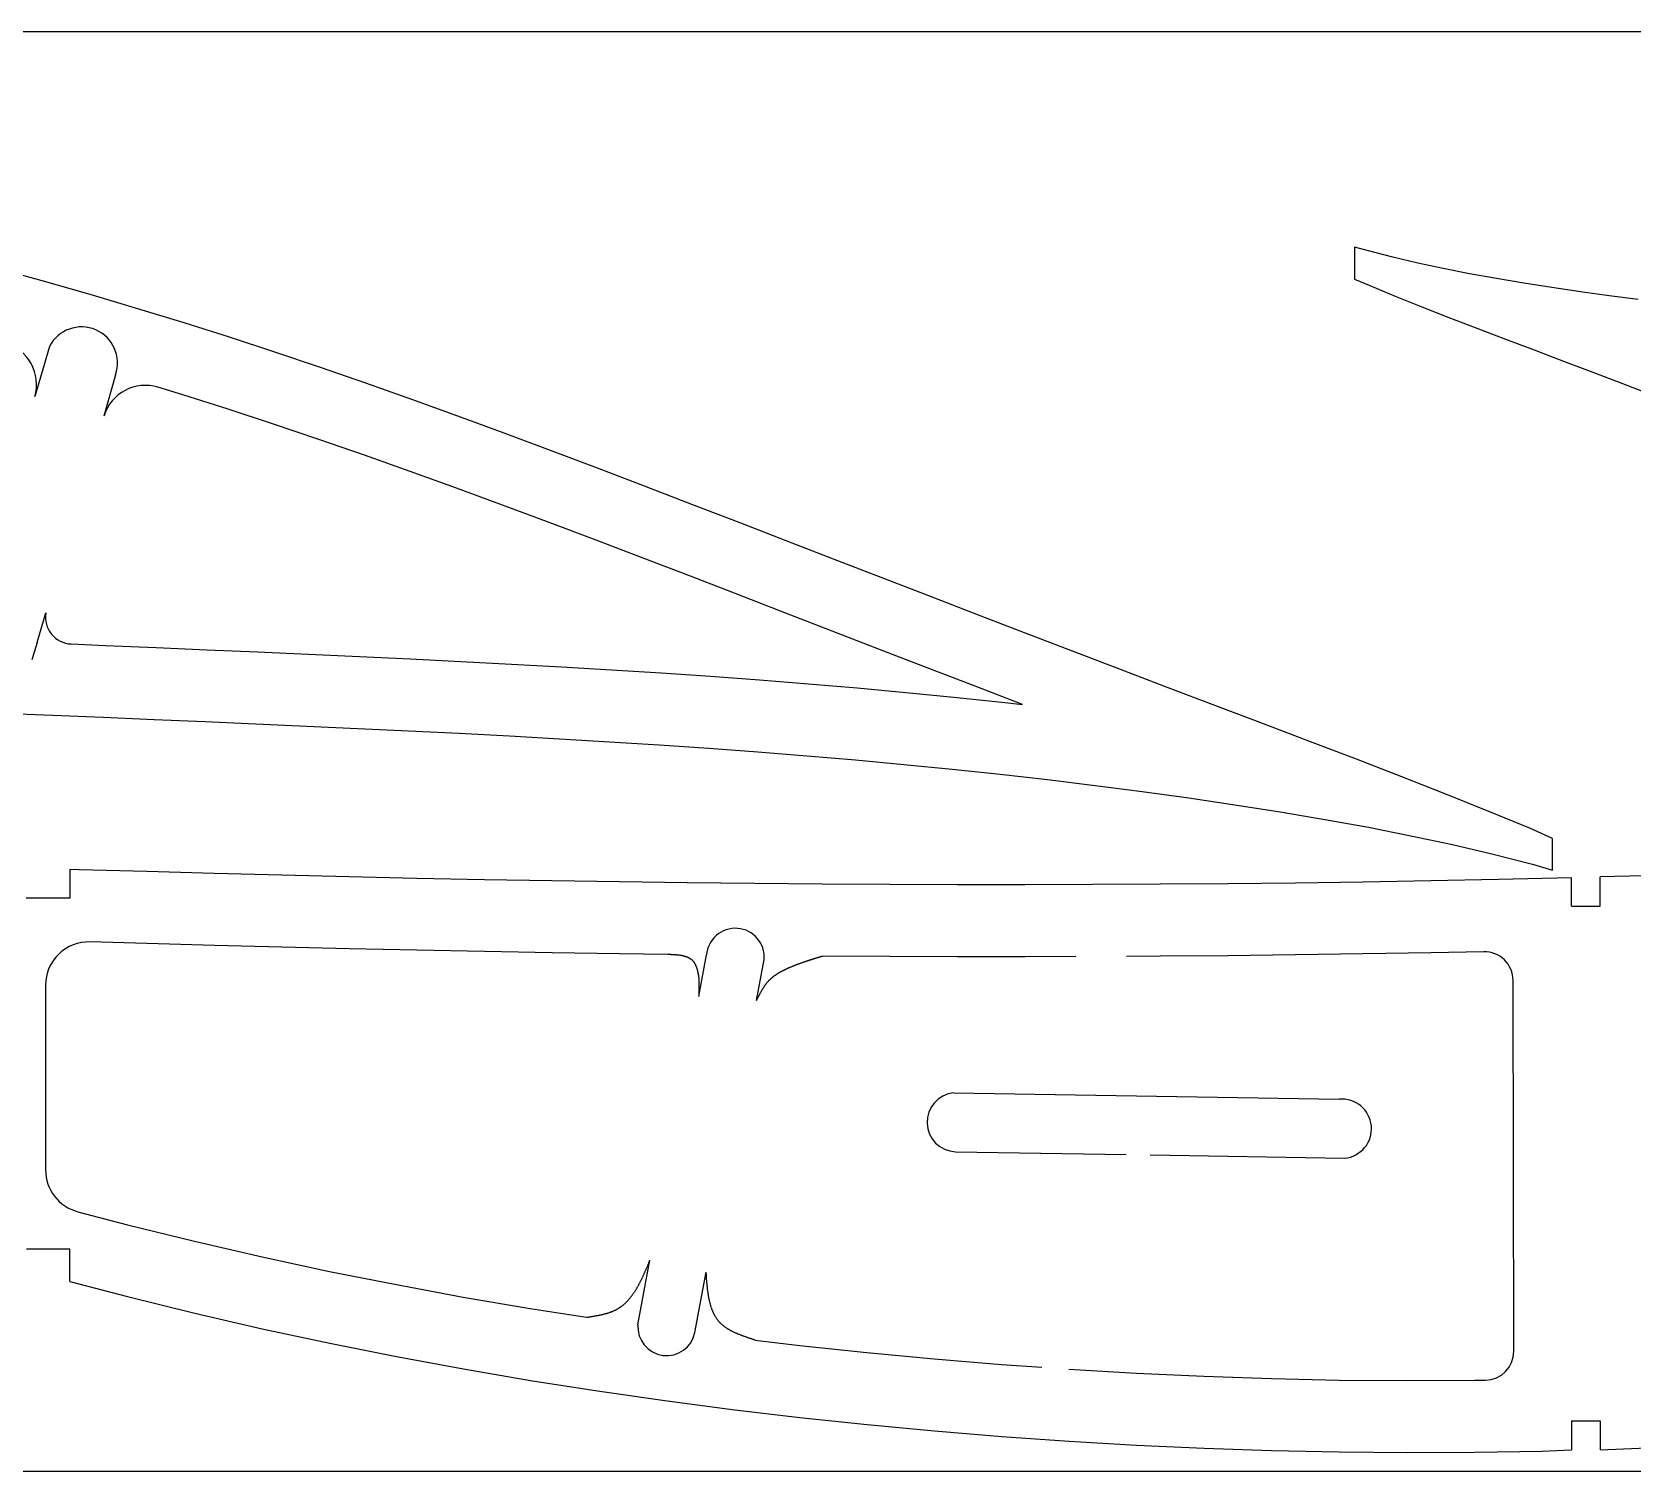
# Model space of a CAD drawing. Header units: millimetres. Extents: x -11497 to 404, y -3854 to 414.
# Drawn here: x -2064 to -1952.8, y -127 to -27 of the extents above; entities that cross this region are included whole.
import ezdxf

# ---------------------------------------------------------------- set-up
doc = ezdxf.new("R2010")
doc.units = ezdxf.units.MM
doc.layers.add('7', color=1, linetype='Continuous')
doc.layers.add('LAYER01', color=7, linetype='Continuous')

msp = doc.modelspace()

# ---------------------------------------------------------------- linework, layer by layer
at = {"color": 7}
for p, q in [((-1477.7821, -26.9943), (-2477.752, -26.9943)), ((-2062.7553, -48.8473), (-2063.7835, -52.3326)), ((-2058.1697, -50.8093), (-2058.9801, -53.7013)), ((-2063.6186, -69.4255), (-2063.0113, -67.3667)), ((-2061.3561, -85.1876), (-2061.3561, -87.1876)), ((-1957.0039, -87.7392), (-1957.0039, -85.7632)), ((-2061.3561, -87.1876), (-2064.3856, -87.1876)), ((-1957.0039, -87.7392), (-1955.0039, -87.7392)), ((-2017.6363, -94.0212), (-2017.1008, -91.1349)), ((-2013.6318, -94.2961), (-2013.1014, -91.4375)), ((-1999.9316, -100.717), (-1973.1437, -101.1593)), ((-1999.8039, -104.8068), (-1987.9581, -105.0024)), ((-1986.2861, -105.03), (-1972.7683, -105.2531)), ((-2061.3542, -111.5746), (-2064.3545, -111.5746)), ((-2061.3542, -113.8246), (-2061.3542, -111.5746)), ((-2021.8692, -116.8343), (-2021.0369, -112.3488)), ((-2017.9139, -117.3745), (-2017.1329, -113.1651)), ((-1957.0039, -123.5133), (-1955.0039, -123.5133)), ((-1957.0039, -123.5133), (-1957.0039, -125.5133)), ((-1955.0039, -123.5133), (-1955.0039, -125.5133)), ((-2477.7821, -126.9943), (-1477.7821, -126.9943))]:
    msp.add_line(p, q, dxfattribs=at)
for p, q in [((-1958.3196, -85.2516), (-1958.3196, -83.0383)), ((-1955.0039, -87.7392), (-1955.0039, -85.7126))]:
    msp.add_line(p, q)
for points in [[(-2017.6379, -94.0215, 0), (-2017.6379, -93.9985, 0), (-2017.6379, -93.9755, 0), (-2017.6279, -93.9525, 0), (-2017.6279, -93.9295, 0), (-2017.6279, -93.9075, 0), (-2017.6279, -93.8845, 0), (-2017.6279, -93.8615, 0), (-2017.6279, -93.8385, 0), (-2017.6279, -93.8155, 0), (-2017.6279, -93.7935, 0), (-2017.6179, -93.7705, 0), (-2017.6179, -93.7475, 0), (-2017.6179, -93.7245, 0), (-2017.6179, -93.7015, 0), (-2017.6179, -93.6795, 0), (-2017.6179, -93.6565, 0), (-2017.6179, -93.6335, 0), (-2017.6179, -93.6105, 0), (-2017.6179, -93.5875, 0), (-2017.6079, -93.5655, 0), (-2017.6079, -93.5425, 0), (-2017.6079, -93.5195, 0), (-2017.6079, -93.4965, 0), (-2017.6079, -93.4735, 0), (-2017.6079, -93.4515, 0), (-2017.6079, -93.4285, 0), (-2017.6079, -93.4055, 0), (-2017.6079, -93.3825, 0), (-2017.6079, -93.3595, 0), (-2017.6079, -93.3365, 0), (-2017.6079, -93.3145, 0), (-2017.6079, -93.2915, 0), (-2017.6079, -93.2685, 0), (-2017.6079, -93.2455, 0), (-2017.6079, -93.2225, 0), (-2017.6079, -93.1995, 0), (-2017.6079, -93.1775, 0), (-2017.6079, -93.1545, 0), (-2017.6079, -93.1315, 0), (-2017.6079, -93.1085, 0), (-2017.6079, -93.0855, 0), (-2017.6079, -93.0625, 0), (-2017.6079, -93.0405, 0), (-2017.6079, -93.0175, 0), (-2017.6079, -92.9945, 0), (-2017.6079, -92.9715, 0), (-2017.6179, -92.9485, 0), (-2017.6179, -92.9255, 0), (-2017.6179, -92.9035, 0), (-2017.6179, -92.8805, 0), (-2017.6179, -92.8575, 0), (-2017.6179, -92.8345, 0), (-2017.6279, -92.8115, 0), (-2017.6279, -92.7885, 0), (-2017.6279, -92.7655, 0), (-2017.6279, -92.7425, 0), (-2017.6279, -92.7205, 0), (-2017.6379, -92.6975, 0), (-2017.6379, -92.6745, 0), (-2017.6379, -92.6515, 0), (-2017.6379, -92.6285, 0), (-2017.6479, -92.6055, 0), (-2017.6479, -92.5825, 0), (-2017.6479, -92.5595, 0), (-2017.6579, -92.5365, 0), (-2017.6579, -92.5145, 0), (-2017.6679, -92.4915, 0), (-2017.6679, -92.4685, 0), (-2017.6679, -92.4455, 0), (-2017.6779, -92.4225, 0), (-2017.6779, -92.3995, 0), (-2017.6879, -92.3765, 0), (-2017.6879, -92.3535, 0), (-2017.6979, -92.3305, 0), (-2017.6979, -92.3075, 0), (-2017.7079, -92.2845, 0), (-2017.7079, -92.2615, 0), (-2017.7179, -92.2385, 0), (-2017.7179, -92.2165, 0), (-2017.7279, -92.1935, 0), (-2017.7379, -92.1705, 0), (-2017.7379, -92.1475, 0), (-2017.7479, -92.1245, 0), (-2017.7579, -92.1015, 0), (-2017.7579, -92.0795, 0), (-2017.7679, -92.0565, 0), (-2017.7779, -92.0345, 0), (-2017.7779, -92.0125, 0), (-2017.7879, -91.9895, 0), (-2017.7979, -91.9685, 0), (-2017.8079, -91.9465, 0), (-2017.8179, -91.9245, 0), (-2017.8279, -91.9035, 0), (-2017.8379, -91.8815, 0), (-2017.8479, -91.8605, 0), (-2017.8479, -91.8405, 0), (-2017.8579, -91.8195, 0), (-2017.8679, -91.7995, 0), (-2017.8879, -91.7795, 0), (-2017.8979, -91.7595, 0), (-2017.9079, -91.7405, 0), (-2017.9179, -91.7215, 0), (-2017.9279, -91.7025, 0), (-2017.9379, -91.6835, 0), (-2017.9479, -91.6655, 0), (-2017.9679, -91.6485, 0), (-2017.9779, -91.6305, 0), (-2017.9879, -91.6135, 0), (-2018.0079, -91.5975, 0), (-2018.0179, -91.5815, 0), (-2018.0279, -91.5655, 0), (-2018.0479, -91.5495, 0), (-2018.0579, -91.5345, 0), (-2018.0779, -91.5205, 0), (-2018.0879, -91.5055, 0), (-2018.1079, -91.4915, 0), (-2018.1279, -91.4785, 0), (-2018.1379, -91.4645, 0), (-2018.1579, -91.4515, 0), (-2018.1679, -91.4395, 0), (-2018.1879, -91.4265, 0), (-2018.2079, -91.4145, 0), (-2018.2279, -91.4035, 0), (-2018.2379, -91.3915, 0), (-2018.2579, -91.3805, 0), (-2018.2779, -91.3695, 0), (-2018.2979, -91.3595, 0), (-2018.3179, -91.3495, 0), (-2018.3379, -91.3395, 0), (-2018.3579, -91.3295, 0), (-2018.3779, -91.3205, 0), (-2018.3979, -91.3115, 0), (-2018.4179, -91.3025, 0), (-2018.4379, -91.2945, 0), (-2018.4579, -91.2865, 0), (-2018.4779, -91.2785, 0), (-2018.4979, -91.2705, 0), (-2018.5179, -91.2625, 0), (-2018.5379, -91.2555, 0), (-2018.5579, -91.2485, 0), (-2018.5779, -91.2415, 0), (-2018.6079, -91.2355, 0), (-2018.6279, -91.2295, 0), (-2018.6479, -91.2235, 0), (-2018.6679, -91.2175, 0), (-2018.6879, -91.2115, 0), (-2018.7179, -91.2065, 0), (-2018.7379, -91.2005, 0), (-2018.7579, -91.1955, 0), (-2018.7879, -91.1915, 0), (-2018.8079, -91.1865, 0), (-2018.8279, -91.1815, 0), (-2018.8579, -91.1775, 0), (-2018.8779, -91.1735, 0), (-2018.8979, -91.1695, 0), (-2018.9279, -91.1655, 0), (-2018.9479, -91.1625, 0), (-2018.9779, -91.1585, 0), (-2018.9979, -91.1555, 0), (-2019.0279, -91.1525, 0), (-2019.0479, -91.1495, 0), (-2019.0779, -91.1465, 0), (-2019.0979, -91.1435, 0), (-2019.1279, -91.1415, 0), (-2019.1479, -91.1385, 0), (-2019.1779, -91.1365, 0), (-2019.1979, -91.1335, 0), (-2019.2279, -91.1315, 0), (-2019.2479, -91.1295, 0), (-2019.2779, -91.1275, 0), (-2019.2979, -91.1265, 0), (-2019.3279, -91.1245, 0), (-2019.3579, -91.1225, 0), (-2019.3779, -91.1215, 0), (-2019.4079, -91.1195, 0), (-2019.4279, -91.1185, 0), (-2019.4579, -91.1165, 0), (-2019.4879, -91.1155, 0), (-2019.5079, -91.1145, 0), (-2019.5379, -91.1135, 0), (-2019.5579, -91.1115, 0), (-2019.5879, -91.1105, 0), (-2019.6179, -91.1095, 0), (-2019.6379, -91.1085, 0), (-2019.6679, -91.1075, 0), (-2019.6979, -91.1065, 0), (-2019.7179, -91.1065, 0), (-2019.7479, -91.1055, 0), (-2019.7779, -91.1045, 0), (-2019.7979, -91.1035, 0), (-2019.8279, -91.1025, 0)], [(-2013.6279, -94.2965, 0), (-2013.6179, -94.2685, 0), (-2013.6079, -94.2415, 0), (-2013.5879, -94.2135, 0), (-2013.5779, -94.1865, 0), (-2013.5579, -94.1585, 0), (-2013.5479, -94.1315, 0), (-2013.5379, -94.1035, 0), (-2013.5179, -94.0765, 0), (-2013.5079, -94.0485, 0), (-2013.4879, -94.0215, 0), (-2013.4779, -93.9945, 0), (-2013.4679, -93.9665, 0), (-2013.4479, -93.9395, 0), (-2013.4379, -93.9125, 0), (-2013.4179, -93.8855, 0), (-2013.4079, -93.8585, 0), (-2013.3879, -93.8315, 0), (-2013.3779, -93.8045, 0), (-2013.3679, -93.7775, 0), (-2013.3479, -93.7505, 0), (-2013.3379, -93.7245, 0), (-2013.3179, -93.6975, 0), (-2013.3079, -93.6715, 0), (-2013.2879, -93.6445, 0), (-2013.2779, -93.6185, 0), (-2013.2579, -93.5925, 0), (-2013.2379, -93.5665, 0), (-2013.2279, -93.5405, 0), (-2013.2079, -93.5145, 0), (-2013.1979, -93.4885, 0), (-2013.1779, -93.4625, 0), (-2013.1679, -93.4375, 0), (-2013.1479, -93.4115, 0), (-2013.1279, -93.3865, 0), (-2013.1179, -93.3615, 0), (-2013.0979, -93.3365, 0), (-2013.0779, -93.3115, 0), (-2013.0679, -93.2875, 0), (-2013.0479, -93.2625, 0), (-2013.0279, -93.2385, 0), (-2013.0179, -93.2145, 0), (-2012.9979, -93.1905, 0), (-2012.9779, -93.1665, 0), (-2012.9579, -93.1425, 0), (-2012.9379, -93.1195, 0), (-2012.9279, -93.0955, 0), (-2012.9079, -93.0725, 0), (-2012.8879, -93.0495, 0), (-2012.8679, -93.0275, 0), (-2012.8479, -93.0045, 0), (-2012.8279, -92.9825, 0), (-2012.8079, -92.9605, 0), (-2012.7879, -92.9385, 0), (-2012.7679, -92.9165, 0), (-2012.7479, -92.8945, 0), (-2012.7279, -92.8735, 0), (-2012.7079, -92.8525, 0), (-2012.6879, -92.8315, 0), (-2012.6679, -92.8115, 0), (-2012.6479, -92.7915, 0), (-2012.6279, -92.7715, 0), (-2012.5979, -92.7515, 0), (-2012.5779, -92.7315, 0), (-2012.5579, -92.7125, 0), (-2012.5379, -92.6925, 0), (-2012.5079, -92.6745, 0), (-2012.4879, -92.6555, 0), (-2012.4679, -92.6365, 0), (-2012.4379, -92.6185, 0), (-2012.4179, -92.6005, 0), (-2012.3979, -92.5825, 0), (-2012.3679, -92.5645, 0), (-2012.3479, -92.5475, 0), (-2012.3179, -92.5295, 0), (-2012.2979, -92.5125, 0), (-2012.2679, -92.4955, 0), (-2012.2479, -92.4795, 0), (-2012.2179, -92.4625, 0), (-2012.1979, -92.4465, 0), (-2012.1679, -92.4305, 0), (-2012.1479, -92.4145, 0), (-2012.1179, -92.3985, 0), (-2012.0979, -92.3825, 0), (-2012.0679, -92.3665, 0), (-2012.0479, -92.3515, 0), (-2012.0179, -92.3365, 0), (-2011.9879, -92.3215, 0), (-2011.9679, -92.3065, 0), (-2011.9379, -92.2915, 0), (-2011.9079, -92.2775, 0), (-2011.8879, -92.2625, 0), (-2011.8579, -92.2485, 0), (-2011.8279, -92.2345, 0), (-2011.7979, -92.2205, 0), (-2011.7779, -92.2065, 0), (-2011.7479, -92.1925, 0), (-2011.7179, -92.1795, 0), (-2011.6979, -92.1655, 0), (-2011.6679, -92.1525, 0), (-2011.6379, -92.1395, 0), (-2011.6079, -92.1255, 0), (-2011.5779, -92.1125, 0), (-2011.5579, -92.0995, 0), (-2011.5279, -92.0875, 0), (-2011.4979, -92.0745, 0), (-2011.4679, -92.0615, 0), (-2011.4479, -92.0495, 0), (-2011.4179, -92.0365, 0), (-2011.3879, -92.0245, 0), (-2011.3579, -92.0125, 0), (-2011.3279, -92.0005, 0), (-2011.3079, -91.9885, 0), (-2011.2779, -91.9765, 0), (-2011.2479, -91.9645, 0), (-2011.2179, -91.9525, 0), (-2011.1879, -91.9405, 0), (-2011.1579, -91.9295, 0), (-2011.1379, -91.9175, 0), (-2011.1079, -91.9065, 0), (-2011.0779, -91.8945, 0), (-2011.0479, -91.8835, 0), (-2011.0179, -91.8725, 0), (-2010.9979, -91.8615, 0), (-2010.9679, -91.8495, 0), (-2010.9379, -91.8385, 0), (-2010.9079, -91.8275, 0), (-2010.8779, -91.8165, 0), (-2010.8479, -91.8065, 0), (-2010.8279, -91.7955, 0), (-2010.7979, -91.7845, 0), (-2010.7679, -91.7735, 0), (-2010.7379, -91.7635, 0), (-2010.7079, -91.7525, 0), (-2010.6879, -91.7425, 0), (-2010.6579, -91.7315, 0), (-2010.6279, -91.7215, 0), (-2010.5979, -91.7115, 0), (-2010.5679, -91.7005, 0), (-2010.5379, -91.6905, 0), (-2010.5179, -91.6805, 0), (-2010.4879, -91.6705, 0), (-2010.4579, -91.6605, 0), (-2010.4279, -91.6505, 0), (-2010.3979, -91.6405, 0), (-2010.3679, -91.6305, 0), (-2010.3479, -91.6205, 0), (-2010.3179, -91.6105, 0), (-2010.2879, -91.6015, 0), (-2010.2579, -91.5915, 0), (-2010.2279, -91.5815, 0), (-2010.1979, -91.5725, 0), (-2010.1679, -91.5625, 0), (-2010.1479, -91.5525, 0), (-2010.1179, -91.5435, 0), (-2010.0879, -91.5335, 0), (-2010.0579, -91.5245, 0), (-2010.0279, -91.5155, 0), (-2009.9979, -91.5055, 0), (-2009.9779, -91.4965, 0), (-2009.9479, -91.4875, 0), (-2009.9179, -91.4775, 0), (-2009.8879, -91.4685, 0), (-2009.8579, -91.4595, 0), (-2009.8279, -91.4505, 0), (-2009.7979, -91.4415, 0), (-2009.7779, -91.4325, 0), (-2009.7479, -91.4225, 0), (-2009.7179, -91.4135, 0), (-2009.6879, -91.4045, 0), (-2009.6579, -91.3955, 0), (-2009.6279, -91.3865, 0), (-2009.6079, -91.3775, 0), (-2009.5779, -91.3685, 0), (-2009.5479, -91.3595, 0), (-2009.5179, -91.3505, 0), (-2009.4879, -91.3425, 0), (-2009.4579, -91.3335, 0), (-2009.4279, -91.3245, 0), (-2009.4079, -91.3155, 0), (-2009.3779, -91.3065, 0), (-2009.3479, -91.2975, 0), (-2009.3179, -91.2885, 0), (-2009.2879, -91.2805, 0), (-2009.2579, -91.2715, 0), (-2009.2379, -91.2625, 0), (-2009.2079, -91.2535, 0), (-2009.1779, -91.2445, 0), (-2009.1479, -91.2365, 0), (-2009.1179, -91.2275, 0), (-2009.0879, -91.2185, 0), (-2009.0579, -91.2095, 0)], [(-2025.4479, -116.3125, 0), (-2025.3979, -116.3055, 0), (-2025.3579, -116.2995, 0), (-2025.3179, -116.2935, 0), (-2025.2779, -116.2875, 0), (-2025.2379, -116.2805, 0), (-2025.1979, -116.2745, 0), (-2025.1579, -116.2675, 0), (-2025.1179, -116.2615, 0), (-2025.0779, -116.2545, 0), (-2025.0379, -116.2485, 0), (-2024.9979, -116.2415, 0), (-2024.9479, -116.2345, 0), (-2024.9079, -116.2285, 0), (-2024.8679, -116.2215, 0), (-2024.8279, -116.2145, 0), (-2024.7879, -116.2065, 0), (-2024.7479, -116.1995, 0), (-2024.7079, -116.1925, 0), (-2024.6679, -116.1845, 0), (-2024.6279, -116.1765, 0), (-2024.5879, -116.1695, 0), (-2024.5479, -116.1615, 0), (-2024.5079, -116.1525, 0), (-2024.4679, -116.1445, 0), (-2024.4279, -116.1355, 0), (-2024.3879, -116.1275, 0), (-2024.3579, -116.1185, 0), (-2024.3179, -116.1095, 0), (-2024.2779, -116.0995, 0), (-2024.2379, -116.0905, 0), (-2024.1979, -116.0805, 0), (-2024.1579, -116.0705, 0), (-2024.1179, -116.0595, 0), (-2024.0879, -116.0495, 0), (-2024.0479, -116.0385, 0), (-2024.0079, -116.0275, 0), (-2023.9679, -116.0155, 0), (-2023.9379, -116.0045, 0), (-2023.8979, -115.9925, 0), (-2023.8579, -115.9805, 0), (-2023.8279, -115.9675, 0), (-2023.7879, -115.9545, 0), (-2023.7479, -115.9415, 0), (-2023.7179, -115.9275, 0), (-2023.6779, -115.9145, 0), (-2023.6479, -115.8995, 0), (-2023.6079, -115.8855, 0), (-2023.5779, -115.8705, 0), (-2023.5379, -115.8545, 0), (-2023.5079, -115.8395, 0), (-2023.4679, -115.8235, 0), (-2023.4379, -115.8065, 0), (-2023.4079, -115.7895, 0), (-2023.3679, -115.7725, 0), (-2023.3379, -115.7545, 0), (-2023.3079, -115.7365, 0), (-2023.2779, -115.7185, 0), (-2023.2379, -115.6995, 0), (-2023.2079, -115.6795, 0), (-2023.1779, -115.6605, 0), (-2023.1479, -115.6395, 0), (-2023.1179, -115.6195, 0), (-2023.0879, -115.5985, 0), (-2023.0579, -115.5765, 0), (-2023.0279, -115.5555, 0), (-2022.9979, -115.5335, 0), (-2022.9679, -115.5105, 0), (-2022.9379, -115.4875, 0), (-2022.9079, -115.4645, 0), (-2022.8779, -115.4405, 0), (-2022.8479, -115.4165, 0), (-2022.8279, -115.3925, 0), (-2022.7979, -115.3675, 0), (-2022.7679, -115.3425, 0), (-2022.7379, -115.3165, 0), (-2022.7179, -115.2905, 0), (-2022.6879, -115.2645, 0), (-2022.6579, -115.2385, 0), (-2022.6379, -115.2115, 0), (-2022.6079, -115.1845, 0), (-2022.5779, -115.1565, 0), (-2022.5579, -115.1285, 0), (-2022.5279, -115.1005, 0), (-2022.5079, -115.0725, 0), (-2022.4779, -115.0435, 0), (-2022.4579, -115.0145, 0), (-2022.4279, -114.9855, 0), (-2022.4079, -114.9555, 0), (-2022.3879, -114.9255, 0), (-2022.3579, -114.8955, 0), (-2022.3379, -114.8645, 0), (-2022.3079, -114.8345, 0), (-2022.2879, -114.8035, 0), (-2022.2679, -114.7715, 0), (-2022.2479, -114.7405, 0), (-2022.2179, -114.7085, 0), (-2022.1979, -114.6765, 0), (-2022.1779, -114.6435, 0), (-2022.1579, -114.6115, 0), (-2022.1279, -114.5785, 0), (-2022.1079, -114.5455, 0), (-2022.0879, -114.5115, 0), (-2022.0679, -114.4785, 0), (-2022.0479, -114.4445, 0), (-2022.0279, -114.4105, 0), (-2021.9979, -114.3755, 0), (-2021.9779, -114.3415, 0), (-2021.9579, -114.3065, 0), (-2021.9379, -114.2715, 0), (-2021.9179, -114.2365, 0), (-2021.8979, -114.2015, 0), (-2021.8779, -114.1655, 0), (-2021.8579, -114.1305, 0), (-2021.8379, -114.0945, 0), (-2021.8179, -114.0585, 0), (-2021.7979, -114.0215, 0), (-2021.7779, -113.9855, 0), (-2021.7579, -113.9485, 0), (-2021.7379, -113.9115, 0), (-2021.7179, -113.8745, 0), (-2021.7079, -113.8375, 0), (-2021.6879, -113.8005, 0), (-2021.6679, -113.7635, 0), (-2021.6479, -113.7255, 0), (-2021.6279, -113.6875, 0), (-2021.6079, -113.6495, 0), (-2021.5879, -113.6115, 0), (-2021.5779, -113.5735, 0), (-2021.5579, -113.5355, 0), (-2021.5379, -113.4975, 0), (-2021.5179, -113.4585, 0), (-2021.4979, -113.4205, 0), (-2021.4879, -113.3815, 0), (-2021.4679, -113.3425, 0), (-2021.4479, -113.3035, 0), (-2021.4279, -113.2645, 0), (-2021.4079, -113.2255, 0), (-2021.3979, -113.1865, 0), (-2021.3779, -113.1465, 0), (-2021.3579, -113.1075, 0), (-2021.3479, -113.0675, 0), (-2021.3279, -113.0285, 0), (-2021.3079, -112.9885, 0), (-2021.2879, -112.9495, 0), (-2021.2779, -112.9095, 0), (-2021.2579, -112.8695, 0), (-2021.2379, -112.8295, 0), (-2021.2179, -112.7895, 0), (-2021.2079, -112.7495, 0), (-2021.1879, -112.7095, 0), (-2021.1679, -112.6695, 0), (-2021.1579, -112.6295, 0), (-2021.1379, -112.5895, 0), (-2021.1179, -112.5495, 0), (-2021.1079, -112.5095, 0), (-2021.0879, -112.4695, 0), (-2021.0679, -112.4295, 0), (-2021.0579, -112.3885, 0), (-2021.0379, -112.3485, 0)], [(-2013.7179, -117.9025, 0), (-2013.7679, -117.8885, 0), (-2013.8079, -117.8755, 0), (-2013.8479, -117.8615, 0), (-2013.8879, -117.8485, 0), (-2013.9279, -117.8345, 0), (-2013.9679, -117.8205, 0), (-2014.0079, -117.8075, 0), (-2014.0479, -117.7935, 0), (-2014.0979, -117.7795, 0), (-2014.1379, -117.7655, 0), (-2014.1779, -117.7525, 0), (-2014.2179, -117.7385, 0), (-2014.2579, -117.7245, 0), (-2014.2979, -117.7105, 0), (-2014.3379, -117.6955, 0), (-2014.3779, -117.6815, 0), (-2014.4179, -117.6675, 0), (-2014.4579, -117.6525, 0), (-2014.4979, -117.6385, 0), (-2014.5379, -117.6235, 0), (-2014.5779, -117.6095, 0), (-2014.6179, -117.5945, 0), (-2014.6579, -117.5795, 0), (-2014.6979, -117.5645, 0), (-2014.7379, -117.5485, 0), (-2014.7779, -117.5335, 0), (-2014.8179, -117.5175, 0), (-2014.8579, -117.5025, 0), (-2014.8979, -117.4865, 0), (-2014.9279, -117.4705, 0), (-2014.9679, -117.4545, 0), (-2015.0079, -117.4375, 0), (-2015.0479, -117.4215, 0), (-2015.0879, -117.4045, 0), (-2015.1179, -117.3875, 0), (-2015.1579, -117.3705, 0), (-2015.1979, -117.3525, 0), (-2015.2279, -117.3355, 0), (-2015.2679, -117.3175, 0), (-2015.3079, -117.2995, 0), (-2015.3379, -117.2815, 0), (-2015.3779, -117.2635, 0), (-2015.4079, -117.2445, 0), (-2015.4479, -117.2255, 0), (-2015.4779, -117.2065, 0), (-2015.5179, -117.1865, 0), (-2015.5479, -117.1675, 0), (-2015.5779, -117.1475, 0), (-2015.6179, -117.1265, 0), (-2015.6479, -117.1065, 0), (-2015.6779, -117.0855, 0), (-2015.7079, -117.0645, 0), (-2015.7479, -117.0435, 0), (-2015.7779, -117.0215, 0), (-2015.8079, -116.9995, 0), (-2015.8379, -116.9775, 0), (-2015.8679, -116.9545, 0), (-2015.8979, -116.9315, 0), (-2015.9279, -116.9085, 0), (-2015.9579, -116.8845, 0), (-2015.9879, -116.8605, 0), (-2016.0079, -116.8365, 0), (-2016.0379, -116.8125, 0), (-2016.0679, -116.7875, 0), (-2016.0979, -116.7615, 0), (-2016.1179, -116.7355, 0), (-2016.1479, -116.7095, 0), (-2016.1679, -116.6835, 0), (-2016.1979, -116.6565, 0), (-2016.2179, -116.6295, 0), (-2016.2479, -116.6015, 0), (-2016.2679, -116.5735, 0), (-2016.2879, -116.5455, 0), (-2016.3179, -116.5165, 0), (-2016.3379, -116.4875, 0), (-2016.3579, -116.4575, 0), (-2016.3779, -116.4275, 0), (-2016.3979, -116.3975, 0), (-2016.4179, -116.3675, 0), (-2016.4379, -116.3365, 0), (-2016.4579, -116.3045, 0), (-2016.4779, -116.2735, 0), (-2016.4979, -116.2415, 0), (-2016.5179, -116.2095, 0), (-2016.5379, -116.1765, 0), (-2016.5579, -116.1435, 0), (-2016.5679, -116.1105, 0), (-2016.5879, -116.0765, 0), (-2016.6079, -116.0425, 0), (-2016.6179, -116.0085, 0), (-2016.6379, -115.9745, 0), (-2016.6479, -115.9395, 0), (-2016.6679, -115.9045, 0), (-2016.6779, -115.8695, 0), (-2016.6979, -115.8335, 0), (-2016.7079, -115.7975, 0), (-2016.7279, -115.7615, 0), (-2016.7379, -115.7255, 0), (-2016.7479, -115.6885, 0), (-2016.7579, -115.6515, 0), (-2016.7779, -115.6145, 0), (-2016.7879, -115.5765, 0), (-2016.7979, -115.5385, 0), (-2016.8079, -115.5005, 0), (-2016.8179, -115.4625, 0), (-2016.8279, -115.4245, 0), (-2016.8379, -115.3855, 0), (-2016.8479, -115.3465, 0), (-2016.8579, -115.3075, 0), (-2016.8679, -115.2685, 0), (-2016.8779, -115.2285, 0), (-2016.8879, -115.1885, 0), (-2016.8979, -115.1495, 0), (-2016.9079, -115.1085, 0), (-2016.9179, -115.0685, 0), (-2016.9279, -115.0275, 0), (-2016.9379, -114.9875, 0), (-2016.9379, -114.9465, 0), (-2016.9479, -114.9055, 0), (-2016.9579, -114.8635, 0), (-2016.9679, -114.8225, 0), (-2016.9679, -114.7805, 0), (-2016.9779, -114.7395, 0), (-2016.9879, -114.6975, 0), (-2016.9879, -114.6555, 0), (-2016.9979, -114.6125, 0), (-2016.9979, -114.5705, 0), (-2017.0079, -114.5275, 0), (-2017.0179, -114.4855, 0), (-2017.0179, -114.4425, 0), (-2017.0279, -114.3995, 0), (-2017.0279, -114.3565, 0), (-2017.0379, -114.3135, 0), (-2017.0379, -114.2705, 0), (-2017.0479, -114.2265, 0), (-2017.0479, -114.1835, 0), (-2017.0579, -114.1395, 0), (-2017.0579, -114.0965, 0), (-2017.0579, -114.0525, 0), (-2017.0679, -114.0085, 0), (-2017.0679, -113.9645, 0), (-2017.0779, -113.9205, 0), (-2017.0779, -113.8765, 0), (-2017.0779, -113.8325, 0), (-2017.0879, -113.7885, 0), (-2017.0879, -113.7445, 0), (-2017.0979, -113.6995, 0), (-2017.0979, -113.6555, 0), (-2017.0979, -113.6105, 0), (-2017.1079, -113.5665, 0), (-2017.1079, -113.5215, 0), (-2017.1079, -113.4775, 0), (-2017.1179, -113.4325, 0), (-2017.1179, -113.3885, 0), (-2017.1179, -113.3435, 0), (-2017.1279, -113.2985, 0), (-2017.1279, -113.2545, 0), (-2017.1279, -113.2095, 0), (-2017.1279, -113.1655, 0)]]:
    msp.add_polyline3d(points, dxfattribs=at)
for centre, radius, start, end in [((-2060.5312, -49.9889), 2.5, 340.842819, 152.828589), ((-2061.184, -67.6711), 1.8525, 170.542446, 267.61685), ((-2015.1011, -91.2862), 2.0054, 355.673274, 175.673274), ((-1999.7356, -102.7578), 2.0502, 95.486278, 268.091225), ((-1972.956, -103.2062), 2.0555, 275.23895, 95.23895), ((-2019.8741, -116.9766), 2.0002, 175.920602, 348.525548)]:
    msp.add_arc(centre, radius, start, end, dxfattribs=at)
at = {"layer": '7', "color": 7, "linetype": 'Continuous'}
for points in [[(-1952.3766, -45.5844), (-1954.3913, -45.3243), (-1956.3865, -45.0474), (-1958.3624, -44.7561), (-1960.3067, -44.4506), (-1962.2167, -44.129), (-1964.0825, -43.79), (-1965.9095, -43.4286), (-1967.6902, -43.0474), (-1969.4257, -42.641), (-1971.1144, -42.2131), (-1972.0734, -41.9516)], [(-1958.3196, -83.0383), (-1959.8607, -82.3512), (-1962.7473, -81.1573), (-1965.7305, -79.9539), (-1968.7927, -78.7492), (-1971.9357, -77.5381), (-1975.1462, -76.3162), (-1978.4111, -75.0823), (-1981.7072, -73.8317), (-1985.0208, -72.573), (-1988.341, -71.305), (-1991.6726, -70.0284), (-1995.0052, -68.7487), (-1998.3344, -67.4652), (-2001.6627, -66.1807), (-2004.9791, -64.8999), (-2008.2767, -63.6231), (-2011.5608, -62.3551), (-2014.8399, -61.0874), (-2018.1221, -59.8214), (-2021.4076, -58.5614), (-2024.6797, -57.313), (-2027.9358, -56.0826), (-2031.173, -54.8723), (-2034.3848, -53.6904), (-2037.5859, -52.5351), (-2040.7695, -51.4059), (-2043.9339, -50.3097), (-2047.0921, -49.248), (-2050.2468, -48.2124), (-2053.3926, -47.2145), (-2056.5469, -46.2451), (-2059.7019, -45.3047), (-2062.8586, -44.3972), (-2066.0231, -43.5204)], [(-1972.0734, -44.1629), (-1971.0238, -44.6085), (-1969.2441, -45.3446), (-1967.4048, -46.0865), (-1965.5169, -46.8293), (-1963.5791, -47.576), (-1961.5997, -48.3293), (-1959.5867, -49.0901), (-1957.5545, -49.8612), (-1955.5115, -50.6372), (-1953.4646, -51.4189), (-1951.4104, -52.206)], [(-2063.6186, -69.4255), (-2063.9746, -70.6321)], [(-2066.0904, -74.3296), (-2062.5409, -74.4725), (-2059.0076, -74.6195), (-2055.4846, -74.77), (-2051.9614, -74.9185), (-2048.4276, -75.0746), (-2044.8858, -75.2301), (-2041.3483, -75.3904), (-2037.8171, -75.5584), (-2034.2963, -75.7318), (-2030.797, -75.913), (-2027.3104, -76.1076), (-2023.8404, -76.3122), (-2020.3933, -76.5316), (-2016.9561, -76.7675), (-2013.5427, -77.0181), (-2010.1414, -77.2881), (-2006.7622, -77.5768), (-2003.3912, -77.8882), (-2000.0412, -78.2164), (-1996.7116, -78.5685), (-1993.4023, -78.9456), (-1990.1055, -79.348), (-1986.8378, -79.7698), (-1983.6016, -80.2189), (-1980.3968, -80.6913), (-1977.2433, -81.187), (-1974.1454, -81.7086), (-1971.1191, -82.2583), (-1968.1559, -82.8446), (-1965.2676, -83.4628), (-1962.4527, -84.122), (-1959.7138, -84.8161), (-1958.3196, -85.2516)], [(-1957.0039, -85.7632), (-1962.0818, -85.885), (-1966.783, -85.9828), (-1971.4855, -86.0654), (-1976.1894, -86.133), (-1980.8877, -86.1848), (-1985.5854, -86.2227), (-1990.2814, -86.2456), (-1994.9779, -86.2554), (-1999.6749, -86.2522), (-2004.3724, -86.237), (-2009.0713, -86.2098), (-2013.7668, -86.1706), (-2018.4618, -86.1205), (-2023.1553, -86.0594), (-2027.8474, -85.9874), (-2032.541, -85.9043), (-2037.2343, -85.8112), (-2041.929, -85.708), (-2046.6224, -85.5949), (-2051.3135, -85.4738), (-2056.0041, -85.3438), (-2060.6945, -85.2078), (-2061.3561, -85.1876)], [(-1947.9461, -85.534), (-1955.0039, -85.7126)], [(-1991.434, -91.248), (-1994.9687, -91.2554), (-1999.6656, -91.2522), (-2004.3631, -91.237), (-2009.0621, -91.2098)], [(-2061.3542, -113.8246), (-2057.3278, -114.8783), (-2052.6638, -116.0281), (-2047.9818, -117.1086), (-2043.2839, -118.1197), (-2038.6485, -119.0451), (-2034.0024, -119.9049), (-2029.3455, -120.6991), (-2024.678, -121.4307), (-2020.0009, -122.1006), (-2015.3154, -122.7128), (-2010.6205, -123.2684), (-2005.9491, -123.7649), (-2001.2735, -124.2066), (-1996.5935, -124.5924), (-1991.9103, -124.9233), (-1987.2236, -125.1963), (-1982.5325, -125.4124), (-1977.838, -125.5706), (-1973.1351, -125.6711), (-1968.4327, -125.7115), (-1963.7307, -125.6909), (-1959.0301, -125.6071), (-1957.0039, -125.5133)], [(-2013.7217, -117.9025), (-2010.6297, -118.2684), (-2005.9584, -118.7649), (-2001.2828, -119.2066), (-1996.6028, -119.5924), (-1993.8141, -119.7894)], [(-1955.0039, -125.5133), (-1949.5987, -125.2837)]]:
    msp.add_lwpolyline(points, dxfattribs=at)
for points in [[(-2063.7835, -52.3326, 0.41907092), (-2065.8598, -48.5927), (-2066.1244, -48.5194), (-2069.2975, -47.6711), (-2072.4722, -46.8528), (-2075.6537, -46.0672), (-2078.8428, -45.3092), (-2082.0377, -44.5849), (-2085.2411, -43.8882)], [(-2061.261, -69.522), (-2058.8779, -69.6211), (-2055.3549, -69.7716), (-2051.8317, -69.9201), (-2048.2979, -70.0762), (-2044.7561, -70.2317), (-2041.2186, -70.392), (-2037.6875, -70.56), (-2034.1667, -70.7334), (-2030.6673, -70.9146), (-2027.1808, -71.1092), (-2023.7108, -71.3138), (-2020.2636, -71.5332), (-2016.8264, -71.7691), (-2013.413, -72.0197), (-2010.0117, -72.2897), (-2006.6325, -72.5784), (-2003.2615, -72.8898), (-1999.9115, -73.218), (-1996.5819, -73.5701), (-1995.1412, -73.7343), (-1998.4357, -72.4641), (-2001.764, -71.1797), (-2005.0804, -69.8988), (-2008.378, -68.6221), (-2011.6621, -67.3541), (-2014.9412, -66.0863), (-2018.2234, -64.8204), (-2021.5089, -63.5603), (-2024.781, -62.312), (-2028.0371, -61.0816), (-2031.2743, -59.8713), (-2034.4861, -58.6894), (-2037.6872, -57.5341), (-2040.8708, -56.4048), (-2044.0352, -55.3087), (-2047.1934, -54.2469), (-2050.3481, -53.2114), (-2053.4939, -52.2134), (-2055.2214, -51.6825, 0.41401495), (-2058.9697, -53.6669, 0.41401495)], [(-2019.8263, -91.1026), (-2023.1461, -91.0594), (-2027.8381, -90.9874), (-2032.5318, -90.9043), (-2037.225, -90.8112), (-2041.9198, -90.708), (-2046.6131, -90.5949), (-2051.3042, -90.4738), (-2055.9948, -90.3438), (-2059.9434, -90.2293, 0.42273049), (-2063.0303, -93.2281), (-2063.0303, -106.0725, 0.34108495), (-2060.7898, -108.9748), (-2057.3371, -109.8783), (-2052.673, -111.0281), (-2047.9911, -112.1086), (-2043.2932, -113.1197), (-2038.6578, -114.0451), (-2034.0117, -114.9049), (-2029.3548, -115.6991), (-2025.4433, -116.3122)], [(-1961.0591, -92.9023, 0.4197694), (-1963.1007, -90.9064), (-1966.7737, -90.9828), (-1971.4762, -91.0654), (-1976.1802, -91.133), (-1980.8784, -91.1848), (-1985.5761, -91.2227), (-1987.9241, -91.2341)], [(-1991.9195, -119.9233), (-1987.2328, -120.1963), (-1982.5418, -120.4124), (-1977.8473, -120.5706), (-1973.1444, -120.6711), (-1968.442, -120.7115), (-1963.74, -120.6909), (-1962.9757, -120.6773, 0.40954683), (-1961.0113, -118.6739), (-1961.0591, -92.9023)]]:
    msp.add_lwpolyline(points, format="xyb", dxfattribs=at)
at = {"layer": 'LAYER01'}
msp.add_line((-1972.0734, -41.9516), (-1972.0734, -44.1629), dxfattribs=at)

doc.saveas('drawing.dxf')
